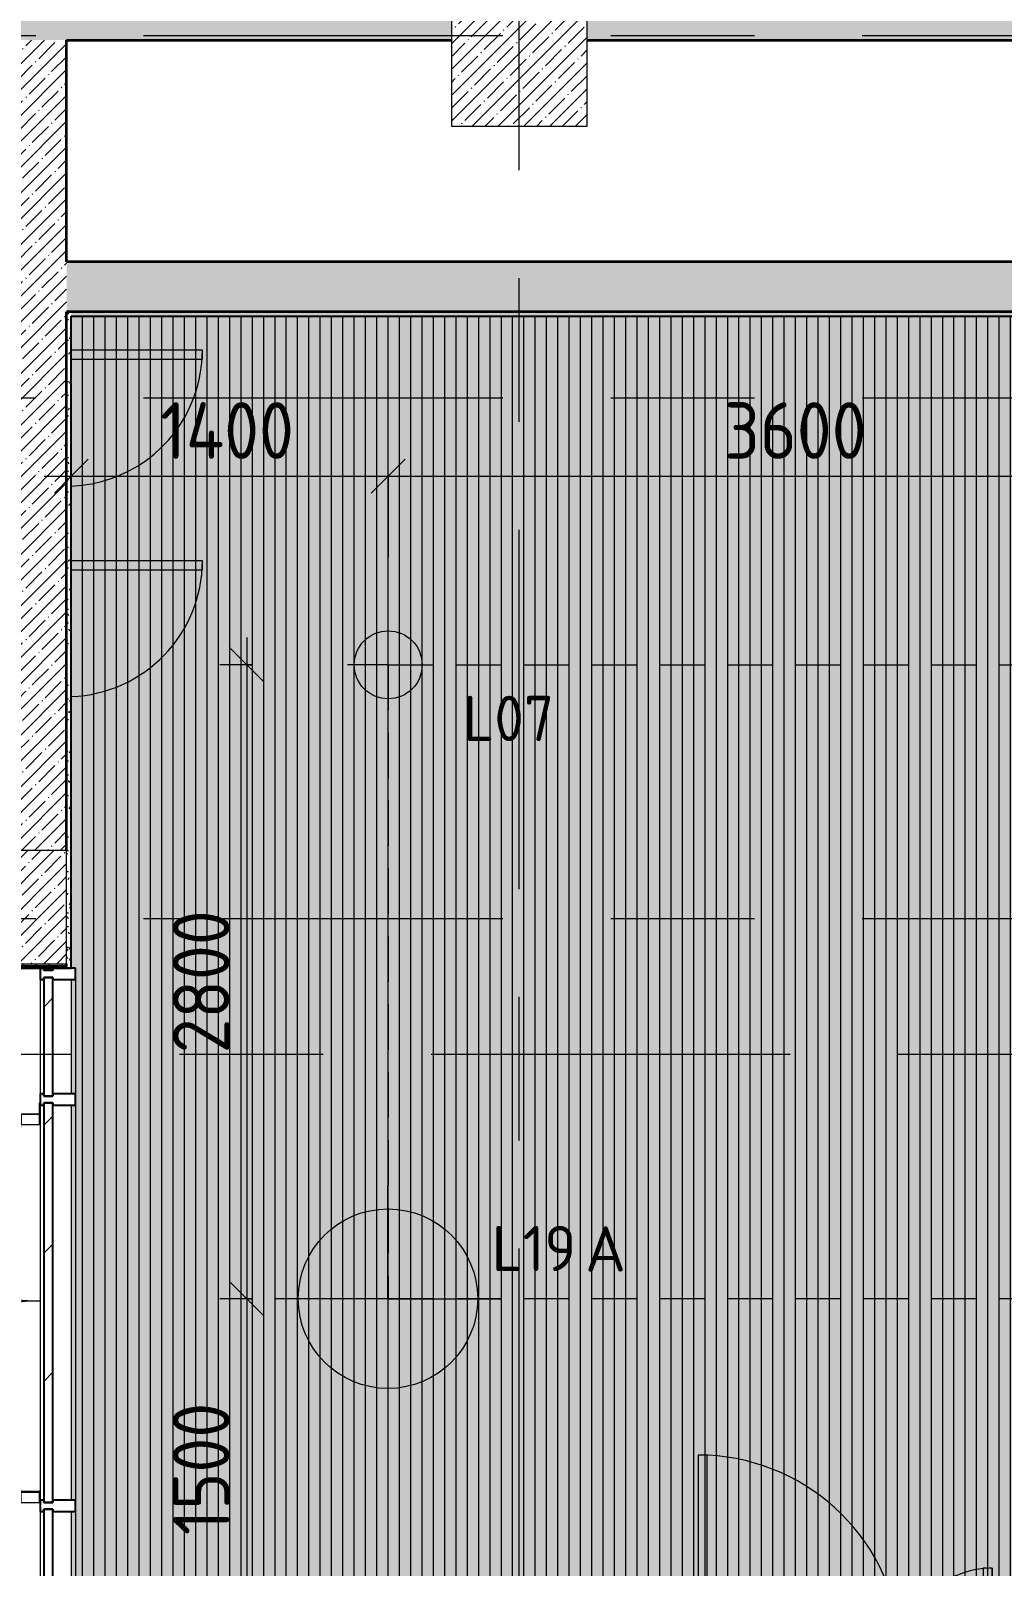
# Model space of a CAD drawing. Header units: millimetres. Extents: x -2911 to 185522, y -8553 to 29000.
# Drawn here: x 20051 to 24344, y 8239 to 15021 of the extents above; entities that cross this region are included whole.
import ezdxf

# ---------------------------------------------------------------- set-up
doc = ezdxf.new("R2010")
doc.units = ezdxf.units.MM
doc.linetypes.add('ADSK_Штрих_ш2 п1', pattern=[300, 200, -100])
doc.linetypes.add('Осевая', pattern=[3175, 635, -476.25, 1587.5, -476.25])
for name, color, linetype, lineweight in [('A-ANNO-DIMS', 7, 'Continuous', 9), ('A-ANNO-DIMS-100', 7, 'Continuous', 9), ('A-CLNG-PATT', 7, 'Continuous', 9), ('A-DETL-1', 7, 'ADSK_Штрих_ш2 п1', 9), ('A-DETL-GENF', 7, 'Continuous', 9), ('A-DOOR', 7, 'Continuous', 9), ('A-DOOR-1', 7, 'Continuous', 13), ('A-GLAZ-CURT', 7, 'Continuous', 9), ('A-GLAZ-CURT-1', 7, 'Continuous', 25), ('A-GLAZ-CWMG', 7, 'Continuous', 9), ('A-GLAZ-CWMG-1', 7, 'Continuous', 25), ('A-WALL', 7, 'Continuous', 9), ('E-LITE-EQPM-IDEN', 7, 'Continuous', 9), ('I-WALL', 7, 'Continuous', 9), ('S-COLS', 7, 'Continuous', 9), ('Оси-2', 7, 'Осевая', 9)]:
    doc.layers.add(name, color=color, linetype=linetype, lineweight=lineweight)
for name, color, linetype, lineweight, true_color in [('A-ANNO-NOTE', 1, 'Continuous', 9, 0xff0000), ('A-CLNG-1', 7, 'Continuous', 9, 0xc0c0c0), ('A-WALL-1', 7, 'Continuous', 25, 0x3c3c3c), ('A-WALL-3', 7, 'Continuous', 35, 0x3c3c3c), ('G-ANNO-TEXT-1', 1, 'Continuous', 9, 0xff0000)]:
    doc.layers.add(name, color=color, linetype=linetype, lineweight=lineweight, true_color=true_color)
doc.layers.add('A-CLNG-PATT-1', color=7, linetype='Continuous', lineweight=9, transparency=1)
doc.styles.add('GOST Common', font='GOST_Common.ttf', dxfattribs={"height": 200})
doc.styles.add('ISOCPEUR', font='isocpeur.ttf', dxfattribs={"width": 0.9, "height": 250})
doc.styles.add('ISOCPEUR_1', font='isocpeur.ttf', dxfattribs={"height": 200})
doc.dimstyles.new('ISO-2_5_0_9К_БОЛЬШОЙ', dxfattribs={"dimscale": 304.8, "dimtxt": 248.995294, "dimasz": 0.492126, "dimexe": 0.393701, "dimexo": 0.984252, "dimgap": 0, "dimtad": 1, "dimdec": 0, "dimrnd": 10, "dimzin": 0, "dimdsep": 46, "dimtxsty": 'ISOCPEUR', "dimblk1": 'OBLIQUE', "dimblk2": 'OBLIQUE', "dimsah": 1, "dimcen": 0.09, "dimdle": 0.393701, "dimazin": 0, "dimtfac": 1, "dimtdec": 4, "dimtix": 1, "dimtmove": 0, "dimatfit": 3, "dimfxl": 1, "dimtvp": 1, "dimtolj": 1, "dimtzin": 0, "dimarcsym": 2})
pattern_1 = [(45, (0, 0), (-57.02463, 57.02463), []), (45, (57.025, 0), (-57.02463, 57.02463), [100.806, -20.161, 3.353, -16.808])]
pattern_2 = [(0, (0, 0), (121.92, 30.48), [10.058, -81.382, 10.058, -81.382, -487.68]), (0, (0, 0), (121.92, 30.48), [-182.88, 10.058, -172.822, 10.058, -81.382, -213.36]), (0, (0, 0), (121.92, 30.48), [-457.2, 10.058, -50.902, 10.058, -142.342]), (120, (45.72, 15.24), (-87.356454, 90.345817), [10.058, -81.382, 10.058, -81.382, -487.68]), (120, (45.72, 15.24), (-87.356454, 90.345817), [-182.88, 10.058, -172.822, 10.058, -81.382, -213.36]), (120, (45.72, 15.24), (-87.356454, 90.345817), [-457.2, 10.058, -50.902, 10.058, -142.342]), (240, (60.96, 76.2), (-34.563546, -120.825817), [10.058, -81.382, 10.058, -81.382, -487.68]), (240, (60.96, 76.2), (-34.563546, -120.825817), [-182.88, 10.058, -172.822, 10.058, -81.382, -213.36]), (240, (60.96, 76.2), (-34.563546, -120.825817), [-457.2, 10.058, -50.902, 10.058, -142.342])]

# ---------------------------------------------------------------- blocks, each defined once
blk = doc.blocks.new('BSC_Колонна _Прямоугольная - 500х500-V18-План расстановки осветительного оборудования 2 этажа в осях 1-12')
at = {"layer": 'S-COLS'}
h = blk.add_hatch(dxfattribs=at)
h.set_pattern_fill('FP_24', color=256, style=0, pattern_type=2)
h.set_pattern_definition([(45, (-19960, -11150), (-57.02463, 57.02463), []), (45, (-19902.975, -11150), (-57.02463, 57.02463), [100.806, -20.161, 3.353, -16.808])])
h.paths.add_polyline_path([(-250, -250), (250, -250), (250, 250), (-250, 250)])
for p, q in [((250, 250), (-250, 250)), ((-250, 250), (-250, -250)), ((250, -250), (250, 250)), ((-250, -250), (250, -250))]:
    blk.add_line(p, q, dxfattribs=at)
blk = doc.blocks.new('110_Дверь_СКБ_1Ст - д-18 _п_ 700x2100h_Технический шкаф ЭОМ и СС-32102833-План расстановки осветительного оборудования 2 этажа в осях 1-12')
at = {"layer": 'A-DOOR'}
for start, end in [(70.10724, 90), (2.01557, 70)]:
    blk.add_arc((-287.5, 110), 600, start, end, dxfattribs=at)
at = {"layer": 'A-DOOR-1'}
for p, q in [((-287.5, 710), (-287.5, 131)), ((-247.5, 710), (-287.5, 710)), ((-247.5, 131), (-247.5, 710))]:
    blk.add_line(p, q, dxfattribs=at)
blk = doc.blocks.new('110_Дверь_СКБ_1Ст - д-18 _п_ 700x2100h_Технический шкаф ЭОМ и СС-V24-План расстановки осветительного оборудования 2 этажа в осях 1-12')
at = {"layer": 'A-DOOR'}
blk.add_arc((-287.5, 110), 600, 2.01557, 90, dxfattribs=at)
at = {"layer": 'A-DOOR-1'}
for p, q in [((-287.5, 710), (-287.5, 131)), ((-247.5, 710), (-287.5, 710)), ((-247.5, 131), (-247.5, 710))]:
    blk.add_line(p, q, dxfattribs=at)
blk = doc.blocks.new('BSC_Колонна _Прямоугольная - 600х600-V26-План расстановки осветительного оборудования 2 этажа в осях 1-12')
at = {"layer": 'S-COLS'}
h = blk.add_hatch(dxfattribs=at)
h.set_pattern_fill('FP_30', color=256, style=0, pattern_type=2)
h.set_pattern_definition([(45, (-22210, -14900), (-57.02463, 57.02463), []), (45, (-22152.975, -14900), (-57.02463, 57.02463), [100.806, -20.161, 3.353, -16.808])])
h.paths.add_polyline_path([(-300, -300), (300, -300), (300, 300), (-300, 300), (-300, -63.6)])
for p, q in [((300, 300), (-300, 300)), ((-300, 300), (-300, -300)), ((300, -300), (300, 300)), ((-300, -300), (300, -300))]:
    blk.add_line(p, q, dxfattribs=at)
blk = doc.blocks.new('Дверь_Витражная_остекление_ - ДВН_ДАО_Главный вход_1200 в свету Д-22 _п_-V48-План расстановки осветительного оборудования 2 этажа в осях 1-12')
at = {"layer": 'A-DETL-GENF'}
for p, q in [((-610, 930), (-650, 930)), ((-650, 930), (-650, 121)), ((-610, 121), (-610, 930)), ((650, 430), (610, 430)), ((610, 430), (610, 121)), ((650, 121), (650, 430))]:
    blk.add_line(p, q, dxfattribs=at)
at = {"layer": 'A-DOOR'}
for p, q in [((-650, 930), (-650, 121)), ((650, 430), (650, 121))]:
    blk.add_line(p, q, dxfattribs=at)
for centre, radius, start, end in [((-650, 30), 900, 5.81298, 90), ((650, 30), 400, 90, 112.5), ((650, 30), 400, 123.75, 166.80638), ((650, 30), 400, 112.5, 123.75)]:
    blk.add_arc(centre, radius, start, end, dxfattribs=at)
blk = doc.blocks.new('Системная панель - Стекло - 40мм-32424180-План расстановки осветительного оборудования 2 этажа в осях 1-12')
at = {"layer": 'A-GLAZ-CURT'}
h = blk.add_hatch(dxfattribs=at)
h.set_pattern_fill('FP_59', color=256, style=0, pattern_type=2)
h.set_pattern_definition([(135, (10477.72, -20210), (-282.843, -282.843), [200, -600]), (135, (10577.72, -20410), (-282.843, -282.843), [600, -200]), (135, (10677.72, -20010), (-282.843, -282.843), [200, -600])])
h.paths.add_polyline_path([(262.3, 40), (-262.3, 40), (-262.3, 0), (262.3, 0)])
at = {"layer": 'A-GLAZ-CURT-1'}
for p, q in [((262.3, 40), (-262.3, 40)), ((-262.3, 40), (-262.3, 0)), ((-262.3, 0), (262.3, 0)), ((262.3, 0), (262.3, 40))]:
    blk.add_line(p, q, dxfattribs=at)
blk = doc.blocks.new('Системная панель - Стекло - 40мм-32354600-План расстановки осветительного оборудования 2 этажа в осях 1-12')
at = {"layer": 'A-GLAZ-CURT'}
h = blk.add_hatch(dxfattribs=at)
h.set_pattern_fill('FP_60', color=256, style=0, pattern_type=2)
h.set_pattern_definition([(135, (9302.95, -20210), (-282.843, -282.843), [200, -600]), (135, (9402.95, -20410), (-282.843, -282.843), [600, -200]), (135, (9502.95, -20010), (-282.843, -282.843), [200, -600])])
h.paths.add_polyline_path([(882.5, 40), (-882.5, 40), (-882.5, 0), (882.5, 0)])
at = {"layer": 'A-GLAZ-CURT-1'}
for p, q in [((882.5, 40), (-882.5, 40)), ((-882.5, 40), (-882.5, 0)), ((-882.5, 0), (882.5, 0)), ((882.5, 0), (882.5, 40))]:
    blk.add_line(p, q, dxfattribs=at)
blk = doc.blocks.new('Системная панель - Стекло - 40мм-32411756-План расстановки осветительного оборудования 2 этажа в осях 1-12')
at = {"layer": 'A-GLAZ-CURT'}
h = blk.add_hatch(dxfattribs=at)
h.set_pattern_fill('FP_61', color=256, style=0, pattern_type=2)
h.set_pattern_definition([(135, (8125.22, -20210), (-282.843, -282.843), [200, -600]), (135, (8225.22, -20410), (-282.843, -282.843), [600, -200]), (135, (8325.22, -20010), (-282.843, -282.843), [200, -600])])
h.paths.add_polyline_path([(265.2, 40), (-265.2, 40), (-265.2, 0), (265.2, 0)])
at = {"layer": 'A-GLAZ-CURT-1'}
for p, q in [((265.2, 40), (-265.2, 40)), ((-265.2, 40), (-265.2, 0)), ((-265.2, 0), (265.2, 0)), ((265.2, 0), (265.2, 40))]:
    blk.add_line(p, q, dxfattribs=at)
blk = doc.blocks.new('Прямоугольный импост - Импост структурный с накладкой - 160мм Темный-32355005-План расстановки осветительного оборудования 2 этажа в осях 1-12')
at = {"layer": 'A-GLAZ-CWMG'}
for p, q in [((20093, 10275.4), (20093, 8530.4)), ((20250, 10275.4), (20250, 8530.4))]:
    blk.add_line(p, q, dxfattribs=at)
blk = doc.blocks.new('Прямоугольный импост - Импост структурный с накладкой - 160мм Темный-32387060-План расстановки осветительного оборудования 2 этажа в осях 1-12')
at = {"layer": 'A-GLAZ-CWMG'}
for p, q in [((20093, 8480.4), (20093, 7970)), ((20250, 8480.4), (20250, 7970))]:
    blk.add_line(p, q, dxfattribs=at)
blk = doc.blocks.new('Прямоугольный импост - Импост структурный с накладкой - 160мм Темный-32352604-План расстановки осветительного оборудования 2 этажа в осях 1-12')
at = {"layer": 'A-GLAZ-CWMG-1'}
for p, q in [((-25, 0), (-25, 17)), ((-25, 17), (25, 17)), ((-15, 0), (-25, 0)), ((-15, -40), (-15, 0)), ((25, 0), (15, 0)), ((15, 0), (15, -40)), ((25, 17), (25, 0)), ((-25, -140), (-25, -40)), ((-25, -40), (-15, -40)), ((15, -40), (25, -40)), ((25, -40), (25, -140)), ((25, -140), (-25, -140))]:
    blk.add_line(p, q, dxfattribs=at)
blk = doc.blocks.new('Дверь_Витражная_остекление_ - ВВ-16 остекление-32390142-План расстановки осветительного оборудования 2 этажа в осях 1-12')
at = {"layer": 'A-DETL-GENF'}
for p, q in [((-882.5, -20), (-882.5, -17)), ((-882.5, -17), (-882.5, -20)), ((-832.5, -20), (-882.5, -20)), ((-882.5, -20), (-832.5, -20)), ((-832.5, -17), (-832.5, -20)), ((-832.5, -20), (-832.5, -17)), ((-787.5, -20), (-832.5, -20)), ((-832.5, -121), (-832.5, -20)), ((-787.5, -20), (-832.5, -20)), ((-832.5, -20), (-832.5, -121)), ((-787.5, -121), (-787.5, -20)), ((-787.5, -121), (-787.5, -20)), ((832.5, -17), (832.5, -20)), ((832.5, -17), (832.5, -20)), ((832.5, -20), (882.5, -20)), ((832.5, -20), (882.5, -20)), ((837.5, -20), (882.5, -20)), ((837.5, -121), (837.5, -20)), ((837.5, -20), (837.5, -121)), ((882.5, -20), (837.5, -20)), ((882.5, -20), (882.5, -17)), ((882.5, -20), (882.5, -17)), ((882.5, -121), (882.5, -20)), ((882.5, -121), (882.5, -20)), ((-832.5, -100), (-787.5, -100)), ((-832.5, -845), (-832.5, -121)), ((-832.5, -121), (-832.5, -845)), ((-822.5, -121), (-822.5, -100)), ((-822.5, -765), (-822.5, -121)), ((-787.5, -845), (-787.5, -121)), ((-787.5, -845), (-787.5, -121)), ((-778.5, -121), (-778.5, -100)), ((-778.5, -765), (-778.5, -121)), ((828.5, -121), (828.5, -100)), ((828.5, -780), (828.5, -121)), ((882.5, -100), (837.5, -100)), ((837.5, -860), (837.5, -121)), ((837.5, -121), (837.5, -860)), ((872.5, -121), (872.5, -100)), ((872.5, -780), (872.5, -121)), ((882.5, -860), (882.5, -121)), ((882.5, -860), (882.5, -121)), ((-832.5, -765), (-787.5, -765)), ((882.5, -780), (837.5, -780)), ((-832.5, -845), (-787.5, -845)), ((-832.5, -845), (-787.5, -845)), ((882.5, -860), (837.5, -860)), ((837.5, -860), (882.5, -860))]:
    blk.add_line(p, q, dxfattribs=at)
at = {"layer": 'A-DOOR'}
for p, q in [((-832.5, -121), (-832.5, -20)), ((832.5, -121), (832.5, -20)), ((-832.5, -845), (-832.5, -121)), ((832.5, -860), (832.5, -121))]:
    blk.add_line(p, q, dxfattribs=at)
for centre, radius, start, end in [((-832.5, -20), 825, 352.96171, 0), ((832.5, -20), 840, 180, 186.9126), ((-832.5, -20), 825, 270, 352.96171), ((832.5, -20), 840, 186.9126, 270)]:
    blk.add_arc(centre, radius, start, end, dxfattribs=at)
blk = doc.blocks.new('Прямоугольный импост - Импост структурный с накладкой - 160мм Темный-32387081-План расстановки осветительного оборудования 2 этажа в осях 1-12')
at = {"layer": 'A-GLAZ-CWMG'}
for p, q in [((20093, 10830), (20093, 10325.4)), ((20250, 10830), (20250, 10325.4))]:
    blk.add_line(p, q, dxfattribs=at)
blk = doc.blocks.new('Прямоугольный импост - Импост структурный с накладкой - 160мм Темный-32352609-План расстановки осветительного оборудования 2 этажа в осях 1-12')
at = {"layer": 'A-GLAZ-CWMG-1'}
for p, q in [((0, 17), (-50, 17)), ((-50, 17), (-50, 0)), ((-50, 0), (-40, 0)), ((-40, 0), (-40, -40)), ((-10, -40), (-10, 0)), ((-10, 0), (0, 0)), ((0, 0), (0, 17)), ((-40, -40), (-50, -40)), ((-50, -40), (-50, -140)), ((0, -40), (-10, -40)), ((0, -140), (0, -40)), ((-50, -140), (0, -140))]:
    blk.add_line(p, q, dxfattribs=at)
blk = doc.blocks.new('DIMBLOCK47-План расстановки осветительного оборудования 2 этажа в осях 1-12')
at = {"layer": 'A-ANNO-DIMS-100', "lineweight": 20}
for p, q in [((21006.6, 12220.5), (20931.6, 12295.5)), ((21006.6, 12220.5), (21081.6, 12145.5)), ((21006.6, 9420.5), (20931.6, 9495.5)), ((21006.6, 9420.5), (21081.6, 9345.5))]:
    blk.add_line(p, q, dxfattribs=at)
at = {"layer": 'A-ANNO-DIMS-100'}
for p, q in [((21006.6, 12340.5), (21006.6, 9420.5)), ((21033.5, 12220.5), (20886.6, 12220.5)), ((21006.6, 12220.5), (21033.5, 12220.5)), ((21032.5, 9420.5), (20886.6, 9420.5)), ((21006.6, 9420.5), (21032.5, 9420.5))]:
    blk.add_line(p, q, dxfattribs=at)
at = {"layer": 'A-ANNO-DIMS-100', "color": 0, "insert": (20680, 10504.4), "char_height": 250, "width": 758.478, "attachment_point": 1, "rotation": 90, "line_spacing_factor": 1.149209, "style": 'ISOCPEUR'}
blk.add_mtext('2800', dxfattribs=at)
blk = doc.blocks.new('_Oblique')
at = {"color": 0, "linetype": 'ByBlock', "lineweight": -2}
blk.add_line((-0.5, -0.5), (0.5, 0.5), dxfattribs=at)
blk = doc.blocks.new('DIMBLOCK48-План расстановки осветительного оборудования 2 этажа в осях 1-12')
at = {"layer": 'A-ANNO-DIMS-100', "lineweight": 20}
for p, q in [((21006.6, 9420.5), (20931.6, 9495.5)), ((21006.6, 9420.5), (21081.6, 9345.5)), ((21006.6, 7920.5), (20931.6, 7995.5)), ((21006.6, 7920.5), (21081.6, 7845.5))]:
    blk.add_line(p, q, dxfattribs=at)
at = {"layer": 'A-ANNO-DIMS-100'}
for p, q in [((21032.5, 9420.5), (20886.6, 9420.5)), ((21006.6, 9420.5), (21006.6, 7800.5)), ((21006.6, 9420.5), (21032.5, 9420.5)), ((20812.7, 7920.5), (21126.6, 7920.5)), ((21006.6, 7920.5), (20812.7, 7920.5))]:
    blk.add_line(p, q, dxfattribs=at)
at = {"layer": 'A-ANNO-DIMS-100', "color": 0, "insert": (20680, 8376), "char_height": 250, "width": 706.764, "attachment_point": 1, "rotation": 90, "line_spacing_factor": 1.149209, "style": 'ISOCPEUR'}
blk.add_mtext('1500', dxfattribs=at)
blk = doc.blocks.new('DIMBLOCK55-План расстановки осветительного оборудования 2 этажа в осях 1-12')
at = {"layer": 'A-ANNO-DIMS-100'}
for p, q in [((20231, 12859.9), (20231, 13173.8)), ((21631, 12695.9), (21631, 13173.8)), ((20111, 13053.8), (21631, 13053.8)), ((20231, 13053.8), (20231, 12859.9)), ((21631, 13053.8), (21631, 12695.9))]:
    blk.add_line(p, q, dxfattribs=at)
at = {"layer": 'A-ANNO-DIMS-100', "lineweight": 20}
for p, q in [((20231, 13053.8), (20306, 13128.8)), ((21631, 13053.8), (21706, 13128.8)), ((20231, 13053.8), (20156, 12978.8)), ((21631, 13053.8), (21556, 12978.8))]:
    blk.add_line(p, q, dxfattribs=at)
at = {"layer": 'A-ANNO-DIMS-100', "color": 0, "insert": (20624.5, 13380.4), "char_height": 250, "width": 735.494, "attachment_point": 1, "line_spacing_factor": 1.149209, "style": 'ISOCPEUR'}
blk.add_mtext('1400', dxfattribs=at)
blk = doc.blocks.new('DIMBLOCK56-План расстановки осветительного оборудования 2 этажа в осях 1-12')
at = {"layer": 'A-ANNO-DIMS-100'}
for p, q in [((21631, 12695.9), (21631, 13173.8)), ((25231, 12846.4), (25231, 13173.8)), ((21631, 13053.8), (25231, 13053.8)), ((21631, 13053.8), (21631, 12695.9)), ((25231, 13053.8), (25231, 12846.4))]:
    blk.add_line(p, q, dxfattribs=at)
at = {"layer": 'A-ANNO-DIMS-100', "lineweight": 20}
for p, q in [((21631, 13053.8), (21706, 13128.8)), ((25231, 13053.8), (25306, 13128.8)), ((21631, 13053.8), (21556, 12978.8)), ((25231, 13053.8), (25156, 12978.8))]:
    blk.add_line(p, q, dxfattribs=at)
at = {"layer": 'A-ANNO-DIMS-100', "color": 0, "insert": (23115, 13380.4), "char_height": 250, "width": 758.478, "attachment_point": 1, "line_spacing_factor": 1.149209, "style": 'ISOCPEUR'}
blk.add_mtext('3600', dxfattribs=at)

msp = doc.modelspace()

# ---------------------------------------------------------------- hatches: boundary and pattern name
at = {"layer": 'A-CLNG-PATT'}
h = msp.add_hatch(dxfattribs=at)
h.set_pattern_fill('FP_58', color=256, style=0, pattern_type=2)
h.set_pattern_definition([(90, (29280.914, 12844.014), (-50, 3e-15), [])])
h.paths.add_polyline_path([(32616.9604, 141), (32989, 141), (32989, 521), (33631, 521), (33631, 141), (35468.9999, 141), (35468.9999, 521), (35911, 521), (35911, 141), (37969, 141), (37969, 421), (38249, 421), (38249, 5249), (37189, 5249), (37189, 7921), (38282.6518, 7921), (38282.6518, 10679), (37969, 10679), (37969, 11221), (38249, 11221), (38249, 11476.6868), (37982.6518, 11609.8609), (38249, 11743.0349), (38249, 14980), (34231, 14980), (34231, 13759), (20231, 13759), (20231, 10880), (20250, 10880), (20250, 10830), (20231, 10830), (20231, 10325.4487), (20250, 10325.4487), (20250, 10275.4487), (20231, 10275.4487), (20231, 8530.4487), (20250, 8530.4487), (20250, 8480.4487), (20231, 8480.4487), (20231, 7970), (20250, 7970), (20250, 7921), (30931, 7921), (30931, 141), (31398.5058, 141)])
h.paths.add_polyline_path([(33310, 7089.7359), (33226.1877, 7096.9759), (33150.0237, 7115.6611), (33073.8809, 7148.087), (33009.127, 7187.9967), (32945.2477, 7243.8033), (32894.6919, 7304.1471), (32854.6505, 7370.0371), (32823.2771, 7448.288), (32805.7178, 7523.9932), (32799.8721, 7601.7302), (32807.0058, 7683.9369), (32825.6611, 7759.9763), (32856.2424, 7833.109), (32897.9967, 7900.8729), (32949.8959, 7961.4151), (33015.5872, 8016.1906), (33082.3363, 8056.3019), (33157.5776, 8086.5523), (33233.6186, 8104.2527), (33311.6493, 8110.1343), (33393.9369, 8102.9942), (33469.9763, 8084.3389), (33546.938, 8051.4112), (33613.0668, 8010.1295), (33673.8306, 7957.2759), (33726.4522, 7893.9858), (33766.4545, 7827.2951), (33795.9293, 7755.0173), (33814.0506, 7678.9492), (33819.764, 7593.6469), (33812.9942, 7516.0631), (33794.3389, 7440.0237), (33763.7576, 7366.891), (33722.0033, 7299.1271), (33665.4435, 7234.6044), (33606.1431, 7184.8698), (33539.5706, 7144.488), (33467.3606, 7114.6333), (33388.5945, 7095.9215), (33310.4989, 7089.7752)])
h.paths.add_polyline_path([(33310, 7090.7359), (33391.2865, 7097.3948), (33467.6802, 7115.7891), (33546.5422, 7149.5155), (33612.5865, 7190.7713), (33671.7382, 7241.8093), (33723.3428, 7302.848), (33766.4109, 7375.2046), (33795.5651, 7447.7364), (33813.2833, 7524.0073), (33819.0953, 7602.1442), (33812.8592, 7680.2285), (33794.2109, 7757.6803), (33763.4794, 7831.655), (33721.1108, 7900.3829), (33664.5016, 7964.889), (33609.2773, 8012.0394), (33535.1234, 8056.275), (33463.2844, 8085.3201), (33387.0522, 8103.1999), (33308.9279, 8109.1797), (33226.1877, 8101.9989), (33152.3197, 8084.2109), (33078.3449, 8053.4794), (33010.0743, 8011.5013), (32949.1888, 7959.2762), (32894.4471, 7893.5456), (32854.1989, 7826.2677), (32824.71, 7753.4098), (32806.8834, 7678.1113), (32800.7359, 7600), (32807.6487, 7517.6558), (32826.078, 7441.6221), (32856.5206, 7368.345), (32898.4987, 7300.0743), (32950.7238, 7239.1888), (33013.3968, 7186.3209), (33082.8639, 7144.5586), (33158.7579, 7114.1896), (33235.0671, 7096.6333), (33309.5497, 7090.7714)])
h.paths.add_polyline_path([(33310, 7100), (33226.1877, 7107.4991), (33152.3197, 7125.7855), (33077.1115, 7158.1081), (33010.6621, 7200.1422), (32953.6695, 7249.6982), (32902.0441, 7311.733), (32863.2836, 7375.9336), (32834.4717, 7445.4915), (32816.139, 7521.9957), (32810, 7600), (32816.5037, 7679.6665), (32835.6575, 7757.3713), (32867.074, 7831.2011), (32910.1422, 7899.3379), (32956.4466, 7953.5534), (33016.1074, 8004.5085), (33083.0047, 8045.5033), (33155.4915, 8075.5283), (33231.7827, 8093.8442), (33310.0146, 8099.9989), (33389.8229, 8093.4587), (33467.6802, 8074.2145), (33541.655, 8042.6477), (33609.3379, 7999.8578), (33664.5016, 7952.4432), (33714.5085, 7893.8926), (33757.7724, 7821.5169), (33785.5282, 7754.5085), (33803.8441, 7678.2172), (33809.9954, 7599.9416), (33803.4962, 7520.3336), (33783.8679, 7441.483), (33752.9259, 7368.799), (33709.8578, 7300.6621), (33663.5534, 7246.4466), (33603.8926, 7195.4915), (33530.8014, 7151.9312), (33458.2181, 7122.9616), (33388.2172, 7106.1558), (33310.1314, 7100.0103)])
at = {"layer": 'A-CLNG-PATT-1'}
h = msp.add_hatch(color=256, dxfattribs=at)
h.paths.add_polyline_path([(32989, 141), (32989, 521), (33631, 521), (33631, 141), (35468.9999, 141), (35468.9999, 521), (35911, 521), (35911, 141), (37969, 141), (37969, 421), (38249, 421), (38249, 5249), (37189, 5249), (37189, 7921), (38282.6518, 7921), (38282.6518, 10679), (37969, 10679), (37969, 11221), (38249, 11221), (38249, 11476.6868), (37982.6518, 11609.8609), (38249, 11743.0349), (38249, 14980), (34231, 14980), (34231, 13759), (20231, 13759), (20231, 10880), (20250, 10880), (20250, 10830), (20231, 10830), (20231, 10325.4487), (20250, 10325.4487), (20250, 10275.4487), (20231, 10275.4487), (20231, 8530.4487), (20250, 8530.4487), (20250, 8480.4487), (20231, 8480.4487), (20231, 7970), (20250, 7970), (20250, 7921), (30931, 7921), (30931, 141), (32616.9604, 141)])
h.paths.add_polyline_path([(33310, 7089.7359), (33226.1877, 7096.9759), (33150.0237, 7115.6611), (33073.8809, 7148.087), (33009.127, 7187.9967), (32945.2477, 7243.8033), (32893.4906, 7306.1074), (32853.4212, 7373.0048), (32823.2771, 7448.288), (32805.7178, 7523.9932), (32799.8721, 7601.7302), (32807.0058, 7683.9369), (32825.6611, 7759.9763), (32856.2424, 7833.109), (32897.9967, 7900.8729), (32949.8959, 7961.4151), (33016.1074, 8016.5094), (33083.0047, 8056.5788), (33157.5776, 8086.5523), (33233.6186, 8104.2527), (33311.6493, 8110.1343), (33393.9369, 8102.9942), (33469.9763, 8084.3389), (33546.938, 8051.4112), (33613.0668, 8010.1295), (33673.8306, 7957.2759), (33726.5094, 7893.8926), (33766.5787, 7826.9953), (33796.0514, 7754.5085), (33814.1082, 7678.2172), (33819.764, 7593.6469), (33812.9942, 7516.0631), (33794.3389, 7440.0237), (33763.7576, 7366.891), (33722.0033, 7299.1271), (33665.4435, 7234.6044), (33603.8926, 7183.4906), (33536.9952, 7143.4212), (33464.5085, 7113.9486), (33388.2172, 7095.8918), (33310.4989, 7089.7752)])
h.paths.add_polyline_path([(33310, 7090.7359), (33391.2865, 7097.3948), (33467.6802, 7115.7891), (33546.5422, 7149.5155), (33612.5865, 7190.7713), (33671.7382, 7241.8093), (33725.3401, 7306.1074), (33766.4109, 7375.2046), (33795.5651, 7447.7364), (33813.2833, 7524.0073), (33819.0953, 7602.1442), (33812.9566, 7679.8229), (33794.2109, 7757.6803), (33763.4794, 7831.655), (33721.1108, 7900.3829), (33664.5016, 7964.889), (33603.8926, 8015.3402), (33535.1234, 8056.275), (33463.2844, 8085.3201), (33387.0522, 8103.1999), (33308.9279, 8109.1797), (33226.1877, 8101.9989), (33152.3197, 8084.2109), (33078.3449, 8053.4794), (33010.0743, 8011.5013), (32949.1888, 7959.2762), (32894.4471, 7893.5456), (32854.1989, 7826.2677), (32823.944, 7750.2191), (32806.8834, 7678.1113), (32801.065, 7595.8188), (32807.0434, 7520.1771), (32826.078, 7441.6221), (32856.5206, 7368.345), (32898.4987, 7300.0743), (32950.7238, 7239.1888), (33016.1074, 7184.6598), (33083.0047, 7144.5003), (33158.7579, 7114.1896), (33235.0671, 7096.6333), (33309.5497, 7090.7714)])
h.paths.add_polyline_path([(33310, 7100), (33226.1877, 7107.4991), (33152.3197, 7125.7855), (33077.1115, 7158.1081), (33010.6621, 7200.1422), (32953.6695, 7249.6982), (32902.0441, 7311.733), (32863.2836, 7375.9336), (32834.4717, 7445.4915), (32816.139, 7521.9957), (32810, 7600), (32816.5037, 7679.6665), (32835.6575, 7757.3713), (32867.074, 7831.2011), (32910.1422, 7899.3379), (32956.4466, 7953.5534), (33016.1074, 8004.5085), (33083.0047, 8045.5033), (33155.4915, 8075.5283), (33231.7827, 8093.8442), (33310.0146, 8099.9989), (33389.8229, 8093.4587), (33467.6802, 8074.2145), (33541.655, 8042.6477), (33609.3379, 7999.8578), (33664.5016, 7952.4432), (33714.5085, 7893.8926), (33757.7724, 7821.5169), (33785.5282, 7754.5085), (33803.8441, 7678.2172), (33809.9954, 7599.9416), (33803.4962, 7520.3336), (33783.8679, 7441.483), (33752.9259, 7368.799), (33709.8578, 7300.6621), (33663.5534, 7246.4466), (33603.8926, 7195.4915), (33530.8014, 7151.9312), (33458.2181, 7122.9616), (33388.2172, 7106.1558), (33310.1314, 7100.0103)])
at = {"layer": 'I-WALL'}
h = msp.add_hatch(dxfattribs=at)
h.set_pattern_fill('FP_13', color=256, style=0, pattern_type=2)
h.set_pattern_definition(pattern_1)
h.paths.add_polyline_path([(30010, 14980), (30010, 15200), (26410, 15200), (26410, 14980), (28961.5965, 14980)])
h.paths.add_polyline_path([(30790, 14980), (30790, 15200), (30610, 15200), (30610, 14980)])
h.paths.add_polyline_path([(25810, 14980), (25810, 15200), (22510, 15200), (22510, 14980), (25306.2326, 14980)])
h.paths.add_polyline_path([(21650.8687, 14980), (21910, 14980), (21910, 15200), (18710.2566, 15200), (18710.2566, 14980), (20210, 14980)])
h.paths.add_polyline_path([(18090.2566, 14980), (18110.2566, 14980), (18110.2566, 15200), (14320, 15200), (14320, 14980), (16890, 14980)])
h = msp.add_hatch(dxfattribs=at)
h.set_pattern_fill('FP_13', color=256, style=0, pattern_type=2)
h.set_pattern_definition(pattern_1)
h.paths.add_polyline_path([(20210, 10890), (20210, 10900), (19990, 10900), (19990, 10890)])
h.paths.add_polyline_path([(19990, 11400), (20210, 11400), (20210, 14980), (19990, 14980), (19990, 11697.1012)])
h = msp.add_hatch(dxfattribs=at)
h.set_pattern_fill('FP_13', color=256, style=0, pattern_type=2)
h.set_pattern_definition(pattern_1)
h.paths.add_polyline_path([(24087.778, 13780), (30790, 13780), (30790, 14000), (20210, 14000), (20210, 13780), (21650.8687, 13780)])
h = msp.add_hatch(dxfattribs=at)
h.set_pattern_fill('FP_48', color=256, style=0, pattern_type=2)
h.set_pattern_definition(pattern_2)
h.paths.add_polyline_path([(20230, 10880), (20230, 13780), (20210, 13780), (20210, 10880)])
h = msp.add_hatch(dxfattribs=at)
h.set_pattern_fill('FP_48', color=256, style=0, pattern_type=2)
h.set_pattern_definition(pattern_2)
h.paths.add_polyline_path([(34230, 13760), (34230, 13780), (20230, 13780), (20230, 13760), (33835.415, 13760)])
h = msp.add_hatch(dxfattribs=at)
h.set_pattern_fill('FP_11', color=256, style=0, pattern_type=2)
h.set_pattern_definition([(135, (0, 0), (-70.71068, -70.71068), [])])
h.paths.add_polyline_path([(20010, 7900), (20210, 7900), (20210, 7920), (20010, 7920)])
h.paths.add_polyline_path([(20210, 10880), (20210, 10900), (20010, 10900), (20010, 10880)])

# ---------------------------------------------------------------- linework, layer by layer
at = {"layer": 'A-ANNO-NOTE'}
for p, q in [((21631, 12220.4815), (21631, 12400.4815)), ((21631, 12220.4815), (21451, 12220.4815)), ((21631, 12220.4815), (21631, 12040.4815)), ((21631, 12220.4815), (21811, 12220.4815)), ((21630, 9420.4815), (21630, 9920.4815)), ((21630, 9420.4815), (21130, 9420.4815)), ((21630, 9420.4815), (21630, 8920.4815)), ((21630, 9420.4815), (22130, 9420.4815))]:
    msp.add_line(p, q, dxfattribs=at)
for centre, radius in [((21631, 12220.4815), 150), ((21630, 9420.4815), 396.5338)]:
    msp.add_circle(centre, radius, dxfattribs=at)
at = {"layer": 'A-CLNG-1'}
for p, q in [((34231, 13759), (20231, 13759)), ((20231, 10830), (20231, 10325.4487)), ((20231, 10275.4487), (20231, 8530.4487)), ((20231, 8480.4487), (20231, 7970))]:
    msp.add_line(p, q, dxfattribs=at)
at = {"layer": 'A-DETL-1'}
for p, q in [((21631, 12220.4815), (36031, 12220.4815)), ((21631, 12220.4815), (21631, 9421)), ((21631, 9421), (36031, 9421))]:
    msp.add_line(p, q, dxfattribs=at)
at = {"layer": 'A-WALL'}
msp.add_line((20210, 10890), (20210, 10880), dxfattribs=at)
at = {"layer": 'A-WALL-1'}
for p, q in [((20230, 10880), (20230, 13760)), ((20230, 13760), (34230, 13760)), ((13710.2565, 10880), (20230, 10880))]:
    msp.add_line(p, q, dxfattribs=at)
at = {"layer": 'A-WALL-3'}
for p, q in [((20210, 14980), (21910, 14980)), ((20210, 14000), (20210, 14980)), ((22510, 14980), (25810, 14980)), ((30790, 14000), (20210, 14000)), ((20210, 11400), (20210, 13780)), ((30790, 13780), (20210, 13780)), ((19990, 10890), (20210, 10890)), ((20210, 10890), (20210, 10900))]:
    msp.add_line(p, q, dxfattribs=at)
at = {"layer": 'I-WALL'}
for p, q in [((20231, 13759), (20230, 13759)), ((20231, 13759), (20231, 10880)), ((20230, 13660), (20231, 13660)), ((20230, 12960), (20231, 12960)), ((20230, 12730), (20231, 12730)), ((20230, 12030), (20231, 12030))]:
    msp.add_line(p, q, dxfattribs=at)
at = {"layer": 'Оси-2'}
for p, q in [((22210, 593.7414), (22210, 24898.0711)), ((389, 15000), (35660, 15000)), ((389, 13400), (35660, 13400)), ((389, 11100), (36260, 11100)), ((1659, 10500), (36260, 10500))]:
    msp.add_line(p, q, dxfattribs=at)

# ---------------------------------------------------------------- block references
at = {"layer": 'A-DOOR'}
for name, p, rotation in [('110_Дверь_СКБ_1Ст - д-18 _п_ 700x2100h_Технический шкаф ЭОМ и СС-32102833-План расстановки осветительного оборудования 2 этажа в осях 1-12', (20100, 13322.5), 269.9999999999999), ('110_Дверь_СКБ_1Ст - д-18 _п_ 700x2100h_Технический шкаф ЭОМ и СС-V24-План расстановки осветительного оборудования 2 этажа в осях 1-12', (20100, 12392.5), 269.9999999999999), ('Дверь_Витражная_остекление_ - ВВ-16 остекление-32390142-План расстановки осветительного оборудования 2 этажа в осях 1-12', (20110, 9402.9487), 269.9999999999998)]:
    msp.add_blockref(name, p, dxfattribs=dict(at, rotation=rotation))
msp.add_blockref('Дверь_Витражная_остекление_ - ДВН_ДАО_Главный вход_1200 в свету Д-22 _п_-V48-План расстановки осветительного оборудования 2 этажа в осях 1-12', (23650, 7800), dxfattribs=at)
at = {"layer": 'A-GLAZ-CURT'}
for name, p, rotation in [('Системная панель - Стекло - 40мм-32424180-План расстановки осветительного оборудования 2 этажа в осях 1-12', (20110, 10577.7244), 269.9999999999997), ('Системная панель - Стекло - 40мм-32354600-План расстановки осветительного оборудования 2 этажа в осях 1-12', (20110, 9402.9487), 269.9999999999998), ('Системная панель - Стекло - 40мм-32411756-План расстановки осветительного оборудования 2 этажа в осях 1-12', (20110, 8225.2244), 269.9999999999997)]:
    msp.add_blockref(name, p, dxfattribs=dict(at, rotation=rotation))
at = {"layer": 'A-GLAZ-CWMG', "rotation": 89.99999999999977}
msp.add_blockref('Прямоугольный импост - Импост структурный с накладкой - 160мм Темный-32352609-План расстановки осветительного оборудования 2 этажа в осях 1-12', (20110, 10880), dxfattribs=at)
at = {"layer": 'A-GLAZ-CWMG'}
for name in ['Прямоугольный импост - Импост структурный с накладкой - 160мм Темный-32387081-План расстановки осветительного оборудования 2 этажа в осях 1-12', 'Прямоугольный импост - Импост структурный с накладкой - 160мм Темный-32355005-План расстановки осветительного оборудования 2 этажа в осях 1-12', 'Прямоугольный импост - Импост структурный с накладкой - 160мм Темный-32387060-План расстановки осветительного оборудования 2 этажа в осях 1-12']:
    msp.add_blockref(name, (0, 0), dxfattribs=at)
at = {"layer": 'A-GLAZ-CWMG', "extrusion": (0, 0, -1), "rotation": 270.0000000000002}
for p in [(-20110, 10300.4487), (-20110, 8505.4487)]:
    msp.add_blockref('Прямоугольный импост - Импост структурный с накладкой - 160мм Темный-32352604-План расстановки осветительного оборудования 2 этажа в осях 1-12', p, dxfattribs=at)
at = {"layer": 'S-COLS'}
for name, p in [('BSC_Колонна _Прямоугольная - 600х600-V26-План расстановки осветительного оборудования 2 этажа в осях 1-12', (22210, 14900)), ('BSC_Колонна _Прямоугольная - 500х500-V18-План расстановки осветительного оборудования 2 этажа в осях 1-12', (19960, 11150))]:
    msp.add_blockref(name, p, dxfattribs=at)

# ---------------------------------------------------------------- texts
at = {"layer": 'E-LITE-EQPM-IDEN', "char_height": 200, "attachment_point": 1, "style": 'GOST Common'}
for s, insert, width in [('L07', (21962.5067, 12083.7405), 529.11375), ('L19', (22088.5067, 9742.3251), 472.995625)]:
    msp.add_mtext(s, dxfattribs=dict(at, insert=insert, width=width))
at = {"layer": 'G-ANNO-TEXT-1', "insert": (22501.2895, 9740.2364), "char_height": 200, "width": 224.4725, "attachment_point": 1, "style": 'ISOCPEUR_1'}
msp.add_mtext('\\fISOCPEUR|b0|i0|c204|p34|;А', dxfattribs=at)

# ---------------------------------------------------------------- dimensions: what is measured, and where the dimension line sits
at = {"layer": 'A-ANNO-DIMS'}
for base, p1, p2, override, picture, middle in [((21631, 13053.8211), (20231, 13159.8872), (21631, 12395.8635), {"dimpost": '<>', "dimfxl": 1594.908177}, 'DIMBLOCK55-План расстановки осветительного оборудования 2 этажа в осях 1-12', (20931, 13178.8211)), ((25231, 13053.8211), (21631, 12395.8635), (25231, 12546.382), {"dimpost": '<>', "dimfxl": 3603.145268}, 'DIMBLOCK56-План расстановки осветительного оборудования 2 этажа в осях 1-12', (23431, 13178.8211))]:
    dim = msp.add_linear_dim(base=base, p1=p1, p2=p2, dimstyle='ISO-2_5_0_9К_БОЛЬШОЙ', override=override, dxfattribs=at)
    dim.commit()
    dim.dimension.update_dxf_attribs({"geometry": picture, "text_midpoint": middle})
for base, p1, p2, override, picture, middle in [((21006.6011, 9420.4815), (21333.5, 12220.4815), (21332.5, 9420.4815), {"dimpost": '<>', "dimfxl": 2800.000179}, 'DIMBLOCK47-План расстановки осветительного оборудования 2 этажа в осях 1-12', (20881.6011, 10820.4815)), ((21006.6011, 7920.4815), (21332.5, 9420.4815), (21112.6671, 7920.4815), {"dimpost": '<>', "dimfxl": 1516.023243}, 'DIMBLOCK48-План расстановки осветительного оборудования 2 этажа в осях 1-12', (20881.6011, 8670.4815))]:
    dim = msp.add_linear_dim(base=base, p1=p1, p2=p2, angle=90, dimstyle='ISO-2_5_0_9К_БОЛЬШОЙ', override=override, dxfattribs=at)
    dim.commit()
    dim.dimension.update_dxf_attribs({"geometry": picture, "text_midpoint": middle})

doc.saveas('drawing.dxf')
